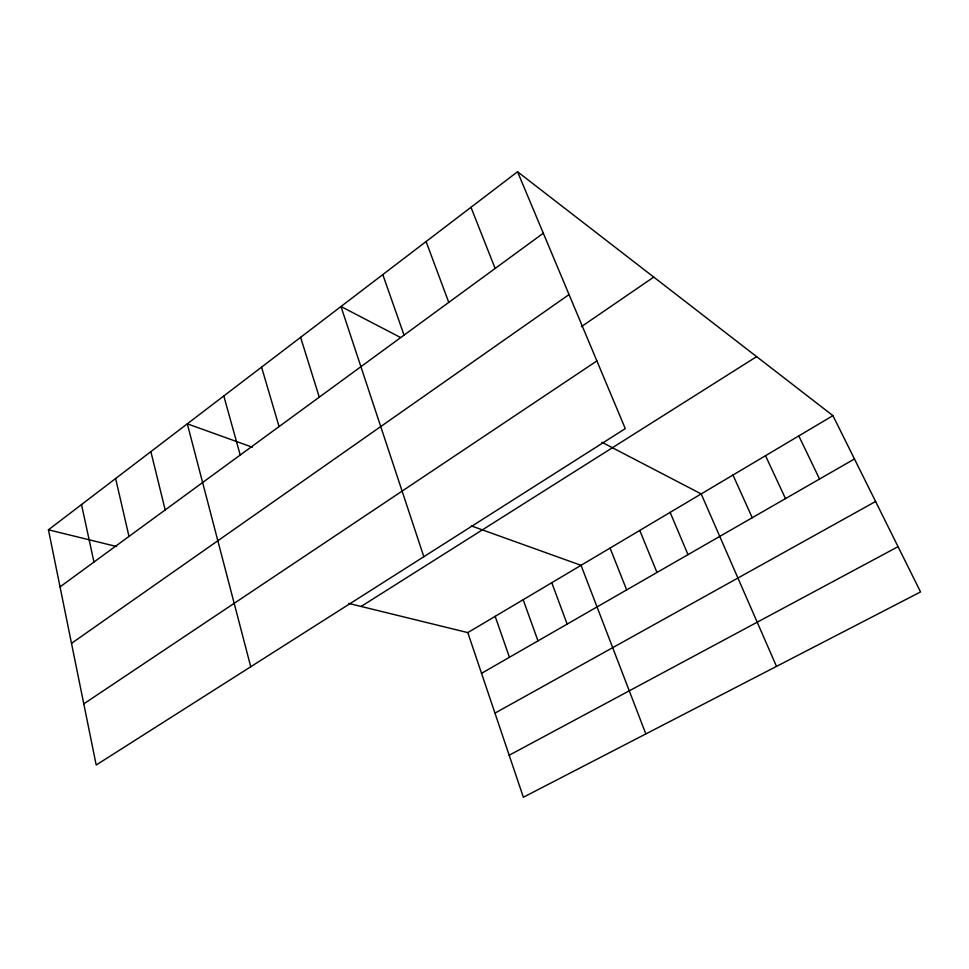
<?xml version="1.0" encoding="UTF-8"?>
<svg xmlns="http://www.w3.org/2000/svg" width="969" height="969" viewBox="0 0 969 969"><rect width="100%" height="100%" fill="white"/><g stroke="black" fill="none" stroke-linecap="round" stroke-linejoin="round"><path stroke-width="1.45" d="M517.531 171.755L625.284 428.625L96.197 765.001L48.45 529.801L517.531 171.755L832.928 415.64L920.55 591.926L523.357 797.245L467.797 632.612L348.586 603.384M60.042 586.875L543.306 233.214M71.5 643.343L569.045 294.564M581.424 326.65L653.748 277.086M83.782 703.857L596.88 360.928M361.11 606.461L756.632 356.64M467.797 632.612L832.928 415.64M481.532 673.322L854.464 458.967M494.965 713.123L875.601 501.482M509.173 755.239L898.057 546.661M48.45 529.801L116.595 546.516M252.364 447.218L187.296 423.828L250.741 666.745M471.394 525.925L581.037 565.327L645.839 733.933M400.306 337.382L340.979 306.507L423.828 556.703M601.846 442.239L701.193 493.924L776.496 666.381M798.819 435.917L819.556 479.025M765.51 455.709L785.496 498.611M732.976 475.04L752.235 517.725M670.124 512.383L688.002 554.643M639.758 530.431L656.982 572.473M610.07 548.066L626.664 589.903M470.97 207.293L495.147 268.449M426.094 241.547L448.768 302.401M551.773 582.72L567.168 624.097M523.163 599.714L537.989 640.872M382.791 274.602L404.049 335.129M495.171 616.345L509.44 657.285M300.596 337.333L319.273 397.169M261.569 367.13L279.06 426.59M223.815 395.946L240.203 455.03M150.873 451.627L165.19 509.924M115.626 478.529L128.986 536.426M81.505 504.57L93.957 562.056"/></g></svg>
